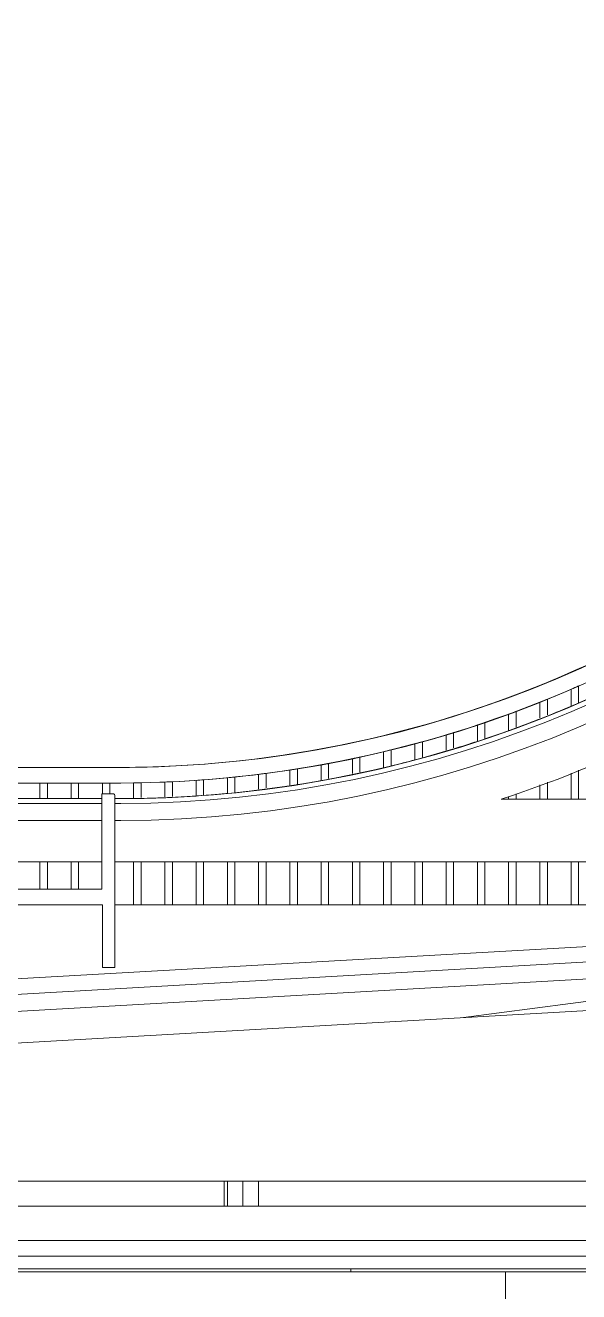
# Model space of a CAD drawing. Header units: millimetres. Extents: x -187664 to 435448, y -313239 to 299894.
# Drawn here: x 77936 to 78822, y -222377 to -220350 of the extents above; entities that cross this region are included whole.
import ezdxf

# ---------------------------------------------------------------- set-up
doc = ezdxf.new("R2010")
doc.units = ezdxf.units.MM
for name, color, linetype, lineweight in [('A-GLAZ-CURT', 7, 'Continuous', 9), ('A-GLAZ-CURT-HDLN', 7, 'Continuous', 9), ('E-LITE-EQPM', 7, 'Continuous', 35)]:
    doc.layers.add(name, color=color, linetype=linetype, lineweight=lineweight)

# ---------------------------------------------------------------- blocks, each defined once
blk = doc.blocks.new('L1-2 RECESSED FLUORESCENT - L1-2  RECESSED FLUORESCENT-12382980-2150-01 ENTRANCE 1 ELEVATION 4')
at = {"layer": 'E-LITE-EQPM', "color": 7, "lineweight": 20}
for p, q in [((10514, 105655), (10514, 105575)), ((10514, 105575), (10514, 105655)), ((11771, 105655), (10514, 105655)), ((10514, 105655), (11771, 105655)), ((11771, 105655), (11771, 105575)), ((11771, 105575), (11771, 105655))]:
    blk.add_line(p, q, dxfattribs=at)
blk = doc.blocks.new('PPL-C-AECM-1-PP19-EE-M3-0001_rvt-3-2150-01 ENTRANCE 1 ELEVATION 4')
at = {"layer": 'E-LITE-EQPM', "color": 7, "lineweight": 20}
blk.add_blockref('L1-2 RECESSED FLUORESCENT - L1-2  RECESSED FLUORESCENT-12382980-2150-01 ENTRANCE 1 ELEVATION 4', (0, 0), dxfattribs=at)
blk.add_blockref('L1-2 RECESSED FLUORESCENT - L1-2  RECESSED FLUORESCENT-12382980-2150-01 ENTRANCE 1 ELEVATION 4', (0, 0), dxfattribs=at)
blk.add_blockref('L1-2 RECESSED FLUORESCENT - L1-2  RECESSED FLUORESCENT-12382980-2150-01 ENTRANCE 1 ELEVATION 4', (0, 0), dxfattribs=at)
blk.add_blockref('L1-2 RECESSED FLUORESCENT - L1-2  RECESSED FLUORESCENT-12382980-2150-01 ENTRANCE 1 ELEVATION 4', (0, 0), dxfattribs=at)
blk.add_blockref('L1-2 RECESSED FLUORESCENT - L1-2  RECESSED FLUORESCENT-12382980-2150-01 ENTRANCE 1 ELEVATION 4', (0, 0), dxfattribs=at)
blk.add_blockref('L1-2 RECESSED FLUORESCENT - L1-2  RECESSED FLUORESCENT-12382980-2150-01 ENTRANCE 1 ELEVATION 4', (0, 0), dxfattribs=at)
blk.add_blockref('L1-2 RECESSED FLUORESCENT - L1-2  RECESSED FLUORESCENT-12382980-2150-01 ENTRANCE 1 ELEVATION 4', (0, 0), dxfattribs=at)
blk.add_blockref('L1-2 RECESSED FLUORESCENT - L1-2  RECESSED FLUORESCENT-12382980-2150-01 ENTRANCE 1 ELEVATION 4', (0, 0), dxfattribs=at)
blk.add_blockref('L1-2 RECESSED FLUORESCENT - L1-2  RECESSED FLUORESCENT-12382980-2150-01 ENTRANCE 1 ELEVATION 4', (0, 0), dxfattribs=at)
blk.add_blockref('L1-2 RECESSED FLUORESCENT - L1-2  RECESSED FLUORESCENT-12382980-2150-01 ENTRANCE 1 ELEVATION 4', (0, 0), dxfattribs=at)
blk.add_blockref('L1-2 RECESSED FLUORESCENT - L1-2  RECESSED FLUORESCENT-12382980-2150-01 ENTRANCE 1 ELEVATION 4', (0, 0), dxfattribs=at)
blk = doc.blocks.new('PPL-C-AECM-1-PP19-EE-M3-0001_rvt-4-2150-01 ENTRANCE 1 ELEVATION 4')
at = {"layer": 'E-LITE-EQPM', "color": 7, "lineweight": 20}
blk.add_blockref('L1-2 RECESSED FLUORESCENT - L1-2  RECESSED FLUORESCENT-12382980-2150-01 ENTRANCE 1 ELEVATION 4', (0, 0), dxfattribs=at)
blk.add_blockref('L1-2 RECESSED FLUORESCENT - L1-2  RECESSED FLUORESCENT-12382980-2150-01 ENTRANCE 1 ELEVATION 4', (0, 0), dxfattribs=at)
blk.add_blockref('L1-2 RECESSED FLUORESCENT - L1-2  RECESSED FLUORESCENT-12382980-2150-01 ENTRANCE 1 ELEVATION 4', (0, 0), dxfattribs=at)
blk.add_blockref('L1-2 RECESSED FLUORESCENT - L1-2  RECESSED FLUORESCENT-12382980-2150-01 ENTRANCE 1 ELEVATION 4', (0, 0), dxfattribs=at)
blk.add_blockref('L1-2 RECESSED FLUORESCENT - L1-2  RECESSED FLUORESCENT-12382980-2150-01 ENTRANCE 1 ELEVATION 4', (0, 0), dxfattribs=at)
blk.add_blockref('L1-2 RECESSED FLUORESCENT - L1-2  RECESSED FLUORESCENT-12382980-2150-01 ENTRANCE 1 ELEVATION 4', (0, 0), dxfattribs=at)
blk.add_blockref('L1-2 RECESSED FLUORESCENT - L1-2  RECESSED FLUORESCENT-12382980-2150-01 ENTRANCE 1 ELEVATION 4', (0, 0), dxfattribs=at)
blk.add_blockref('L1-2 RECESSED FLUORESCENT - L1-2  RECESSED FLUORESCENT-12382980-2150-01 ENTRANCE 1 ELEVATION 4', (0, 0), dxfattribs=at)
blk.add_blockref('L1-2 RECESSED FLUORESCENT - L1-2  RECESSED FLUORESCENT-12382980-2150-01 ENTRANCE 1 ELEVATION 4', (0, 0), dxfattribs=at)
blk.add_blockref('L1-2 RECESSED FLUORESCENT - L1-2  RECESSED FLUORESCENT-12382980-2150-01 ENTRANCE 1 ELEVATION 4', (0, 0), dxfattribs=at)
blk.add_blockref('L1-2 RECESSED FLUORESCENT - L1-2  RECESSED FLUORESCENT-12382980-2150-01 ENTRANCE 1 ELEVATION 4', (0, 0), dxfattribs=at)
blk = doc.blocks.new('DPA_CP_Entrance Canopy Lower - Depth 4200-12316196-2150-01 ENTRANCE 1 ELEVATION 4')
at = {"layer": 'A-GLAZ-CURT', "color": 7}
for p, q in [((12652, 106137.3), (10438.6, 106011.5)), ((10438.6, 106011.5), (12652, 106137.3)), ((10438.6, 105986.5), (12652, 106112.3)), ((12652, 106112.3), (10438.6, 105986.5)), ((10438.6, 105959.4), (12652, 106085.7)), ((10438.6, 105908.8), (12652, 106034.8)), ((10438.6, 105908.8), (12652, 106034.8)), ((12652, 106034.8), (10438.6, 105908.8)), ((10438.6, 105695), (12652, 105695)), ((12652, 105695), (10438.6, 105695)), ((10438.6, 105695), (12652, 105695)), ((12652, 105695), (10438.6, 105695)), ((10438.6, 105695), (12652, 105695))]:
    blk.add_line(p, q, dxfattribs=at)
blk = doc.blocks.new('DPA_CP_Entrance Canopy Lower - Depth 4200-V140-2150-01 ENTRANCE 1 ELEVATION 4')
at = {"layer": 'A-GLAZ-CURT', "color": 7}
for p, q in [((12652, 106137.3), (10438.6, 106011.5)), ((10438.6, 106011.5), (12652, 106137.3)), ((10438.6, 105986.5), (12652, 106112.3)), ((12652, 106112.3), (10438.6, 105986.5)), ((10438.6, 105959.4), (12653.1, 106085.7)), ((10438.6, 105908.8), (12652, 106034.8)), ((10438.6, 105908.8), (12652, 106034.8)), ((12652, 106034.8), (10438.6, 105908.8)), ((10438.6, 105695), (12652, 105695)), ((12652, 105695), (10438.6, 105695)), ((10438.6, 105695), (12652, 105695)), ((12652, 105695), (10438.6, 105695)), ((10438.6, 105695), (12652, 105695))]:
    blk.add_line(p, q, dxfattribs=at)
blk = doc.blocks.new('DPA_CP_Entrance Canopy Lower - Depth 4200-V141-2150-01 ENTRANCE 1 ELEVATION 4')
at = {"layer": 'A-GLAZ-CURT', "color": 7}
for p, q in [((12652, 106137.3), (10438.6, 106011.5)), ((10438.6, 106011.5), (12652, 106137.3)), ((10438.6, 105986.5), (12652, 106112.3)), ((12652, 106112.3), (10438.6, 105986.5)), ((10438.6, 105959.4), (12653.1, 106085.7)), ((10438.6, 105908.8), (12652, 106034.8)), ((10438.6, 105908.8), (12652, 106034.8)), ((12652, 106034.8), (10438.6, 105908.8)), ((10438.6, 105695), (12652, 105695)), ((12652, 105695), (10438.6, 105695)), ((10438.6, 105695), (12652, 105695)), ((12652, 105695), (10438.6, 105695)), ((10438.6, 105695), (12652, 105695)), ((12516, 105600), (10438.6, 105600)), ((12652, 105575), (10438.6, 105575)), ((10438.6, 105550), (12652, 105550))]:
    blk.add_line(p, q, dxfattribs=at)
blk = doc.blocks.new('System Panel - Entrance Glazed 12mm-14851400-2150-01 ENTRANCE 1 ELEVATION 4')
at = {"layer": 'A-GLAZ-CURT', "color": 7}
for p, q in [((11352, 103037.4), (11352, 105550)), ((11352, 105550), (12652, 105550)), ((12652, 105550), (11352, 105550)), ((11352, 105550), (11352, 103037.4))]:
    blk.add_line(p, q, dxfattribs=at)
blk = doc.blocks.new('System Panel - Entrance Glazed 12mm-14851401-2150-01 ENTRANCE 1 ELEVATION 4')
at = {"layer": 'A-GLAZ-CURT', "color": 7}
for p, q in [((10438.6, 105550), (11352, 105550)), ((11352, 105550), (10438.6, 105550)), ((11352, 105550), (11352, 103037.4)), ((11352, 103037.4), (11352, 105550))]:
    blk.add_line(p, q, dxfattribs=at)
blk = doc.blocks.new('DPA_CP_Entrance Canopy Curve_Ent 2_Edge Rev B-1 - Entrance Canopy Curve_Left-15513308-2150-01 ENTRANCE 1 ELEVATION 4')
at = {"layer": 'A-GLAZ-CURT', "color": 7}
for p, q in [((11457, 106482.5), (11457, 106456.1)), ((11457, 106456.1), (11457, 106482.5)), ((11469, 106460.7), (11469, 106487.8)), ((11469, 106487.8), (11469, 106460.7)), ((11407, 106461.7), (11407, 106436.6)), ((11407, 106436.6), (11407, 106461.7)), ((11419, 106441.7), (11419, 106466.6)), ((11419, 106466.6), (11419, 106441.7)), ((11357, 106441.7), (11357, 106417)), ((11357, 106417), (11357, 106441.7)), ((11369, 106421.7), (11369, 106447.1)), ((11369, 106447.1), (11369, 106421.7)), ((11307, 106425.3), (11307, 106399.9)), ((11307, 106399.9), (11307, 106425.3)), ((11319, 106403.5), (11319, 106429.3)), ((11319, 106429.3), (11319, 106403.5)), ((11257, 106409.5), (11257, 106385)), ((11257, 106385), (11257, 106409.5)), ((11269, 106388.6), (11269, 106413.1)), ((11269, 106413.1), (11269, 106388.6)), ((11157, 106382.5), (11157, 106357.8)), ((11157, 106357.8), (11157, 106382.5)), ((11169, 106360.3), (11169, 106385.4)), ((11169, 106385.4), (11169, 106360.3)), ((11207, 106395.2), (11207, 106370.1)), ((11207, 106370.1), (11207, 106395.2)), ((11219, 106373.7), (11219, 106398.5)), ((11219, 106398.5), (11219, 106373.7)), ((11057, 106361.5), (11057, 106336.9)), ((11057, 106336.9), (11057, 106361.5)), ((11069, 106339.4), (11069, 106363.5)), ((11069, 106363.5), (11069, 106339.4)), ((11107, 106371.3), (11107, 106347.3)), ((11107, 106347.3), (11107, 106371.3)), ((11119, 106349.9), (11119, 106373.8)), ((11119, 106373.8), (11119, 106349.9)), ((10438.6, 106357.3), (10732, 106357.3)), ((10438.6, 106357.3), (10732, 106357.3)), ((10907, 106340.7), (10907, 106316.4)), ((10907, 106316.4), (10907, 106340.7)), ((10919, 106317.9), (10919, 106341.9)), ((10919, 106341.9), (10919, 106317.9)), ((10957, 106346.2), (10957, 106322.6)), ((10957, 106322.6), (10957, 106346.2)), ((10969, 106324.4), (10969, 106347.8)), ((10969, 106347.8), (10969, 106324.4)), ((11007, 106353.2), (11007, 106328.9)), ((11007, 106328.9), (11007, 106353.2)), ((11019, 106330.4), (11019, 106355)), ((11019, 106355), (11019, 106330.4)), ((10736.6, 106332.3), (10482, 106332.3)), ((10736.6, 106332.3), (10507, 106332.3)), ((10619, 106332.3), (10607, 106332.3)), ((10607, 106332.3), (10607, 106307.3)), ((10607, 106307.3), (10607, 106332.3)), ((10607, 106332.3), (10619, 106332.3)), ((10619, 106307.3), (10619, 106332.3)), ((10619, 106332.3), (10619, 106307.3)), ((10669, 106332.3), (10657, 106332.3)), ((10657, 106332.3), (10657, 106307.3)), ((10657, 106307.3), (10657, 106332.3)), ((10657, 106332.3), (10669, 106332.3)), ((10669, 106307.3), (10669, 106332.3)), ((10669, 106332.3), (10669, 106307.3)), ((10719, 106332.3), (10707, 106332.3)), ((10707, 106332.3), (10707, 106314.7)), ((10707, 106314.7), (10707, 106332.3)), ((10707, 106332.3), (10719, 106332.3)), ((10719, 106314.8), (10719, 106332.3)), ((10719, 106332.3), (10719, 106314.8)), ((10757, 106332.5), (10757, 106308.4)), ((10757, 106308.4), (10757, 106332.5)), ((10769, 106308.9), (10769, 106332.7)), ((10769, 106332.7), (10769, 106308.9)), ((10807, 106333.9), (10807, 106310.4)), ((10807, 106310.4), (10807, 106333.9)), ((10819, 106310.9), (10819, 106334.4)), ((10819, 106334.4), (10819, 106310.9)), ((10857, 106336.6), (10857, 106312.5)), ((10857, 106312.5), (10857, 106336.6)), ((10869, 106313), (10869, 106337.5)), ((10869, 106337.5), (10869, 106313)), ((10607, 106307.3), (10569, 106307.3)), ((10569, 106307.3), (10607, 106307.3)), ((10607, 106307.3), (10569, 106307.3)), ((10569, 106307.3), (10607, 106307.3)), ((10607, 106307.3), (10569, 106307.3)), ((10569, 106307.3), (10607, 106307.3)), ((10657, 106307.3), (10619, 106307.3)), ((10619, 106307.3), (10657, 106307.3)), ((10657, 106307.3), (10619, 106307.3)), ((10619, 106307.3), (10657, 106307.3)), ((10657, 106307.3), (10619, 106307.3)), ((10619, 106307.3), (10657, 106307.3)), ((10706, 106307.3), (10669, 106307.3)), ((10669, 106307.3), (10706, 106307.3)), ((10706, 106307.3), (10669, 106307.3)), ((10669, 106307.3), (10706, 106307.3)), ((10706, 106307.3), (10669, 106307.3)), ((10669, 106307.3), (10706, 106307.3)), ((10706, 106314.8), (10706, 106307.3)), ((10706, 106307.3), (10706, 106314.8)), ((10725, 106314.8), (10719, 106314.8)), ((10719, 106314.8), (10725, 106314.8)), ((10727, 106307.3), (10727, 106312.8)), ((10727, 106312.8), (10727, 106307.3)), ((10732, 106307.3), (10727, 106307.3)), ((10727, 106307.3), (10732, 106307.3)), ((10732, 106307.3), (10727, 106307.3)), ((10727, 106307.3), (10732, 106307.3)), ((10732, 106307.3), (10727, 106307.3)), ((10727, 106307.3), (10732, 106307.3)), ((10707, 106137.3), (10501.5, 106137.3)), ((10507, 106137.3), (10707, 106137.3)), ((10707, 106137.3), (10507, 106137.3)), ((10507, 106137.3), (10707, 106137.3)), ((10607, 106137.3), (10619, 106137.3)), ((10619, 106137.3), (10607, 106137.3)), ((10657, 106137.3), (10669, 106137.3)), ((10669, 106137.3), (10657, 106137.3)), ((10707, 106137.3), (10707, 106037.3)), ((10707, 106037.3), (10707, 106137.3)), ((10727, 106137.3), (12707, 106137.3)), ((12707, 106137.3), (10727, 106137.3)), ((10727, 106037.3), (10727, 106137.3)), ((10727, 106137.3), (10727, 106037.3)), ((10757, 106137.3), (10769, 106137.3)), ((10769, 106137.3), (10757, 106137.3)), ((10807, 106137.3), (10819, 106137.3)), ((10819, 106137.3), (10807, 106137.3)), ((10857, 106137.3), (10869, 106137.3)), ((10869, 106137.3), (10857, 106137.3)), ((10907, 106137.3), (10919, 106137.3)), ((10919, 106137.3), (10907, 106137.3)), ((10957, 106137.3), (10969, 106137.3)), ((10969, 106137.3), (10957, 106137.3)), ((11007, 106137.3), (11019, 106137.3)), ((11019, 106137.3), (11007, 106137.3)), ((11057, 106137.3), (11069, 106137.3)), ((11069, 106137.3), (11057, 106137.3)), ((11107, 106137.3), (11119, 106137.3)), ((11119, 106137.3), (11107, 106137.3)), ((11157, 106137.3), (11169, 106137.3)), ((11169, 106137.3), (11157, 106137.3)), ((11207, 106137.3), (11219, 106137.3)), ((11219, 106137.3), (11207, 106137.3)), ((11257, 106137.3), (11269, 106137.3)), ((11269, 106137.3), (11257, 106137.3)), ((11307, 106137.3), (11319, 106137.3)), ((11319, 106137.3), (11307, 106137.3)), ((11357, 106137.3), (11369, 106137.3)), ((11369, 106137.3), (11357, 106137.3)), ((11407, 106137.3), (11419, 106137.3)), ((11419, 106137.3), (11407, 106137.3)), ((11457, 106137.3), (11469, 106137.3)), ((11469, 106137.3), (11457, 106137.3)), ((10707, 106037.3), (10727, 106037.3)), ((10727, 106037.3), (10707, 106037.3))]:
    blk.add_line(p, q, dxfattribs=at)
for centre, radius, start, end in [((10732, 108157.3), 1800, 274.7471, 298.3804), ((10732, 108157.3), 1800, 274.7471, 298.3804), ((10732, 108157.3), 1825, 270.1424, 293.7891), ((10732, 108157.3), 1825, 270.1424, 293.7891), ((10732, 108157.3), 1825, 293.4068, 293.818), ((10732, 108157.3), 1825, 293.4068, 293.818), ((10732, 108157.3), 1825, 291.707, 292.113), ((10732, 108157.3), 1825, 291.707, 292.113), ((10732, 108157.3), 1825, 290.027, 290.4285), ((10732, 108157.3), 1825, 290.027, 290.4285), ((10732, 108157.3), 1850, 291.8172, 293.0809), ((10732, 108157.3), 1850, 291.8172, 293.0809), ((10732, 108157.3), 1850, 291.8172, 293.0809), ((10732, 108157.3), 1850, 291.8172, 293.0809), ((10732, 108157.3), 1850, 291.8172, 293.0809), ((10732, 108157.3), 1850, 291.8172, 293.0809), ((10732, 108157.3), 1825, 288.3648, 288.7622), ((10732, 108157.3), 1825, 288.3648, 288.7622), ((10732, 108157.3), 1850, 290.1545, 291.4182), ((10732, 108157.3), 1850, 290.1545, 291.4182), ((10732, 108157.3), 1850, 290.1545, 291.4182), ((10732, 108157.3), 1850, 290.1545, 291.4182), ((10732, 108157.3), 1850, 290.1545, 291.4182), ((10732, 108157.3), 1850, 290.1545, 291.4182), ((10732, 108157.3), 1825, 286.7184, 287.1122), ((10732, 108157.3), 1825, 286.7184, 287.1122), ((10732, 108157.3), 1850, 288.5045, 289.7555), ((10732, 108157.3), 1850, 288.5045, 289.7555), ((10732, 108157.3), 1850, 288.5045, 289.7555), ((10732, 108157.3), 1850, 288.5045, 289.7555), ((10732, 108157.3), 1850, 288.5045, 289.7555), ((10732, 108157.3), 1850, 288.5045, 289.7555), ((10732, 108157.3), 1825, 283.4663, 283.854), ((10732, 108157.3), 1825, 283.4663, 283.854), ((10732, 108157.3), 1825, 285.0861, 285.4767), ((10732, 108157.3), 1825, 285.0861, 285.4767), ((10732, 108157.3), 1850, 285.2722, 286.5005), ((10732, 108157.3), 1850, 285.2722, 286.5005), ((10732, 108157.3), 1850, 285.2722, 286.5005), ((10732, 108157.3), 1850, 285.2722, 286.5005), ((10732, 108157.3), 1850, 285.2722, 286.5005), ((10732, 108157.3), 1850, 285.2722, 286.5005), ((10732, 108157.3), 1850, 286.8884, 288.1167), ((10732, 108157.3), 1850, 286.8884, 288.1167), ((10732, 108157.3), 1850, 286.8884, 288.1167), ((10732, 108157.3), 1850, 286.8884, 288.1167), ((10732, 108157.3), 1850, 286.8884, 288.1167), ((10732, 108157.3), 1850, 286.8884, 288.1167), ((10732, 108157.3), 1800, 270, 274.7368), ((10732, 108157.3), 1800, 270, 274.7368), ((10732, 108157.3), 1825, 280.2579, 280.6074), ((10732, 108157.3), 1825, 280.2579, 280.6074), ((10732, 108157.3), 1825, 281.8574, 282.2426), ((10732, 108157.3), 1825, 281.8574, 282.2426), ((10732, 108157.3), 1850, 283.6676, 284.8843), ((10732, 108157.3), 1850, 283.6676, 284.8843), ((10732, 108157.3), 1850, 283.6676, 284.8843), ((10732, 108157.3), 1850, 283.6676, 284.8843), ((10732, 108157.3), 1850, 283.6676, 284.8843), ((10732, 108157.3), 1850, 283.6676, 284.8843), ((10732, 108157.3), 1825, 275.5024, 275.881), ((10732, 108157.3), 1825, 275.5024, 275.881), ((10732, 108157.3), 1825, 277.0817, 277.2697), ((10732, 108157.3), 1825, 277.0817, 277.2697), ((10732, 108157.3), 1825, 277.2716, 277.4615), ((10732, 108157.3), 1825, 277.2716, 277.4615), ((10732, 108157.3), 1825, 278.6664, 279.0477), ((10732, 108157.3), 1825, 278.6664, 279.0477), ((10732, 108157.3), 1850, 280.5022, 281.7051), ((10732, 108157.3), 1850, 280.5022, 281.7051), ((10732, 108157.3), 1850, 280.5022, 281.7051), ((10732, 108157.3), 1850, 280.5022, 281.7051), ((10732, 108157.3), 1850, 280.5022, 281.7051), ((10732, 108157.3), 1850, 280.5022, 281.7051), ((10732, 108157.3), 1850, 282.088, 283.2877), ((10732, 108157.3), 1850, 282.088, 283.2877), ((10732, 108157.3), 1850, 282.088, 283.2877), ((10732, 108157.3), 1850, 282.088, 283.2877), ((10732, 108157.3), 1850, 282.088, 283.2877), ((10732, 108157.3), 1850, 282.088, 283.2877), ((10732, 108157.3), 1825, 270.7847, 271.1615), ((10732, 108157.3), 1825, 270.7847, 271.1615), ((10732, 108157.3), 1825, 272.3551, 272.7322), ((10732, 108157.3), 1825, 272.3551, 272.7322), ((10732, 108157.3), 1825, 273.9273, 274.305), ((10732, 108157.3), 1825, 273.9273, 274.305), ((10732, 108157.3), 1850, 275.8052, 276.9916), ((10732, 108157.3), 1850, 275.8052, 276.9916), ((10732, 108157.3), 1850, 275.8052, 276.9916), ((10732, 108157.3), 1850, 275.8052, 276.9916), ((10732, 108157.3), 1850, 275.8052, 276.9916), ((10732, 108157.3), 1850, 275.8052, 276.9916), ((10732, 108157.3), 1850, 277.3662, 278.5525), ((10732, 108157.3), 1850, 277.3662, 278.5525), ((10732, 108157.3), 1850, 277.3662, 278.5525), ((10732, 108157.3), 1850, 277.3662, 278.5525), ((10732, 108157.3), 1850, 277.3662, 278.5525), ((10732, 108157.3), 1850, 277.3662, 278.5525), ((10732, 108157.3), 1850, 278.9272, 280.1224), ((10732, 108157.3), 1850, 278.9272, 280.1224), ((10732, 108157.3), 1850, 278.9272, 280.1224), ((10732, 108157.3), 1850, 278.9272, 280.1224), ((10732, 108157.3), 1850, 278.9272, 280.1224), ((10732, 108157.3), 1850, 278.9272, 280.1224), ((10725, 106312.8), 2, 30, 60), ((10725, 106312.8), 2, 30, 60), ((10732, 108157.3), 1850, 270, 270.775), ((10732, 108157.3), 1850, 270, 270.775), ((10732, 108157.3), 1850, 270, 270.775), ((10732, 108157.3), 1850, 270, 270.775), ((10732, 108157.3), 1850, 270, 270.775), ((10732, 108157.3), 1850, 270, 270.775), ((10732, 108157.3), 1850, 271.147, 272.3186), ((10732, 108157.3), 1850, 271.147, 272.3186), ((10732, 108157.3), 1850, 271.147, 272.3186), ((10732, 108157.3), 1850, 271.147, 272.3186), ((10732, 108157.3), 1850, 271.147, 272.3186), ((10732, 108157.3), 1850, 271.147, 272.3186), ((10732, 108157.3), 1850, 272.6973, 273.8756), ((10732, 108157.3), 1850, 272.6973, 273.8756), ((10732, 108157.3), 1850, 272.6973, 273.8756), ((10732, 108157.3), 1850, 272.6973, 273.8756), ((10732, 108157.3), 1850, 272.6973, 273.8756), ((10732, 108157.3), 1850, 272.6973, 273.8756), ((10732, 108157.3), 1850, 274.2476, 274.7368), ((10732, 108157.3), 1850, 274.2476, 274.7368), ((10732, 108157.3), 1850, 274.2476, 274.7368), ((10732, 108157.3), 1850, 274.2476, 274.7368), ((10732, 108157.3), 1850, 274.2476, 274.7368), ((10732, 108157.3), 1850, 274.2476, 274.7368), ((10732, 108157.3), 1850, 274.7395, 275.4306), ((10732, 108157.3), 1850, 274.7395, 275.4306), ((10732, 108157.3), 1850, 274.7395, 275.4306), ((10732, 108157.3), 1850, 274.7395, 275.4306), ((10732, 108157.3), 1850, 274.7395, 275.4306), ((10732, 108157.3), 1850, 274.7395, 275.4306)]:
    blk.add_arc(centre, radius, start, end, dxfattribs=at)
blk = doc.blocks.new('DPA_CP_Entrance Canopy Curve_Ent 2_Edge Rev B-1 - Entrance Canopy Curve_Left-V234-2150-01 ENTRANCE 1 ELEVATION 4')
at = {"layer": 'A-GLAZ-CURT', "color": 7}
for p, q in [((11457, 106482.5), (11457, 106456.1)), ((11457, 106456.1), (11457, 106482.5)), ((11469, 106460.7), (11469, 106487.8)), ((11469, 106487.8), (11469, 106460.7)), ((11407, 106461.7), (11407, 106436.6)), ((11407, 106436.6), (11407, 106461.7)), ((11419, 106441.7), (11419, 106466.6)), ((11419, 106466.6), (11419, 106441.7)), ((11357, 106442.7), (11357, 106417)), ((11357, 106417), (11357, 106441.7)), ((11369, 106421.7), (11369, 106447.1)), ((11369, 106447.1), (11369, 106421.7)), ((11307, 106425.3), (11307, 106399.9)), ((11307, 106399.9), (11307, 106425.3)), ((11319, 106403.5), (11319, 106429.3)), ((11319, 106429.3), (11319, 106403.5)), ((11257, 106409.5), (11257, 106385)), ((11257, 106385), (11257, 106409.5)), ((11269, 106388.6), (11269, 106413.1)), ((11269, 106413.1), (11269, 106388.6)), ((11157, 106382.5), (11157, 106357.8)), ((11157, 106357.8), (11157, 106382.5)), ((11169, 106360.3), (11169, 106385.4)), ((11169, 106385.4), (11169, 106360.3)), ((11207, 106395.2), (11207, 106370.1)), ((11207, 106370.1), (11207, 106395.2)), ((11219, 106373.7), (11219, 106398.5)), ((11219, 106398.5), (11219, 106373.7)), ((11057, 106361.5), (11057, 106336.9)), ((11057, 106336.9), (11057, 106361.5)), ((11069, 106339.4), (11069, 106363.7)), ((11069, 106363.5), (11069, 106339.4)), ((11107, 106371.3), (11107, 106347.3)), ((11107, 106347.3), (11107, 106371.3)), ((11119, 106349.9), (11119, 106373.8)), ((11119, 106373.8), (11119, 106349.9)), ((10438.6, 106357.3), (10732, 106357.3)), ((10438.6, 106357.3), (10732, 106357.3)), ((10907, 106340.7), (10907, 106316.4)), ((10907, 106316.4), (10907, 106340.7)), ((10919, 106317.9), (10919, 106341.9)), ((10919, 106341.9), (10919, 106317.9)), ((10957, 106346.2), (10957, 106322.6)), ((10957, 106322.6), (10957, 106346.2)), ((10969, 106324.4), (10969, 106347.8)), ((10969, 106347.8), (10969, 106324.4)), ((11007, 106353.2), (11007, 106328.9)), ((11007, 106328.9), (11007, 106353.2)), ((11019, 106330.4), (11019, 106355)), ((11019, 106355), (11019, 106330.4)), ((11457, 106348.2), (11457, 106306.3)), ((11469, 106306.3), (11469, 106352.7)), ((10736.6, 106332.3), (10482, 106332.3)), ((10736.6, 106332.3), (10507, 106332.3)), ((10619, 106332.3), (10607, 106332.3)), ((10607, 106332.3), (10607, 106307.3)), ((10607, 106307.3), (10607, 106332.3)), ((10607, 106332.3), (10619, 106332.3)), ((10619, 106307.3), (10619, 106332.3)), ((10619, 106332.3), (10619, 106307.3)), ((10669, 106332.3), (10657, 106332.3)), ((10657, 106332.3), (10657, 106307.3)), ((10657, 106307.3), (10657, 106332.3)), ((10657, 106332.3), (10669, 106332.3)), ((10669, 106307.3), (10669, 106332.3)), ((10669, 106332.3), (10669, 106307.3)), ((10719, 106332.3), (10707, 106332.3)), ((10707, 106332.3), (10707, 106314.7)), ((10707, 106314.7), (10707, 106332.3)), ((10707, 106332.3), (10719, 106332.3)), ((10719, 106314.8), (10719, 106332.3)), ((10719, 106332.3), (10719, 106314.8)), ((10757, 106332.5), (10757, 106308.4)), ((10757, 106308.4), (10757, 106332.5)), ((10769, 106308.9), (10769, 106332.7)), ((10769, 106332.7), (10769, 106308.9)), ((10807, 106333.9), (10807, 106310.4)), ((10807, 106310.4), (10807, 106333.9)), ((10819, 106310.9), (10819, 106334.4)), ((10819, 106334.4), (10819, 106310.9)), ((10857, 106336.6), (10857, 106312.5)), ((10857, 106312.5), (10857, 106336.6)), ((10869, 106313), (10869, 106337.5)), ((10869, 106337.5), (10869, 106313)), ((11407, 106329.4), (11407, 106306.3)), ((11419, 106306.3), (11419, 106333.9)), ((10706, 106299.6), (10482, 106299.6)), ((10706, 106307.3), (10507, 106307.3)), ((10706, 106307.3), (10507, 106307.3)), ((10507, 106307.3), (10706, 106307.3)), ((10706, 106307.3), (10507, 106307.3)), ((10507, 106307.3), (10706, 106307.3)), ((10569, 106307.3), (10607, 106307.3)), ((10619, 106307.3), (10657, 106307.3)), ((10669, 106307.3), (10706, 106307.3)), ((10725, 106314.8), (10706, 106314.8)), ((10706, 106314.8), (10706, 106162.3)), ((10706, 106307.3), (10706, 106314.8)), ((10719, 106314.8), (10725, 106314.8)), ((10727, 106037.3), (10727, 106312.8)), ((10727, 106312.8), (10727, 106307.3)), ((10732, 106307.3), (10727, 106307.3)), ((10727, 106307.3), (10732, 106307.3)), ((10732, 106307.3), (10727, 106307.3)), ((10727, 106307.3), (10732, 106307.3)), ((10732, 106307.3), (10727, 106307.3)), ((10727, 106307.3), (10732, 106307.3)), ((10736.6, 106299.6), (10727, 106299.6)), ((11882, 106306.3), (11345.2, 106306.3)), ((11345.2, 106306.3), (11882, 106306.3)), ((11882, 106306.3), (11345.2, 106306.3)), ((11345.2, 106306.3), (11882, 106306.3)), ((11357, 106310.7), (11357, 106306.3)), ((11369, 106306.3), (11369, 106315.2)), ((10482, 106272.3), (10706, 106272.3)), ((10727, 106272.3), (10736.6, 106272.3)), ((10507, 106206.3), (10706, 106206.3)), ((10706, 106206.3), (10507, 106206.3)), ((10507, 106206.3), (10706, 106206.3)), ((10706, 106206.3), (10507, 106206.3)), ((10607, 106206.3), (10607, 106162.3)), ((10619, 106162.3), (10619, 106206.3)), ((10657, 106206.3), (10657, 106162.3)), ((10669, 106162.3), (10669, 106206.3)), ((10727, 106206.3), (12682, 106206.3)), ((12682, 106206.3), (10727, 106206.3)), ((10727, 106206.3), (12682, 106206.3)), ((12682, 106206.3), (10727, 106206.3)), ((10757, 106206.3), (10757, 106137.3)), ((10769, 106137.3), (10769, 106206.3)), ((10807, 106206.3), (10807, 106137.3)), ((10819, 106137.3), (10819, 106206.3)), ((10857, 106206.3), (10857, 106137.3)), ((10869, 106137.3), (10869, 106206.3)), ((10907, 106206.3), (10907, 106137.3)), ((10919, 106137.3), (10919, 106206.3)), ((10957, 106206.3), (10957, 106137.3)), ((10969, 106137.3), (10969, 106206.3)), ((11007, 106206.3), (11007, 106137.3)), ((11019, 106137.3), (11019, 106206.3)), ((11057, 106206.3), (11057, 106137.3)), ((11069, 106137.3), (11069, 106206.3)), ((11107, 106206.3), (11107, 106137.3)), ((11119, 106137.3), (11119, 106206.3)), ((11157, 106206.3), (11157, 106137.3)), ((11169, 106137.3), (11169, 106206.3)), ((11207, 106206.3), (11207, 106137.3)), ((11219, 106137.3), (11219, 106206.3)), ((11257, 106206.3), (11257, 106137.3)), ((11269, 106137.3), (11269, 106206.3)), ((11307, 106206.3), (11307, 106137.3)), ((11319, 106137.3), (11319, 106206.3)), ((11357, 106206.3), (11357, 106137.3)), ((11369, 106137.3), (11369, 106206.3)), ((11407, 106206.3), (11407, 106137.3)), ((11419, 106137.3), (11419, 106206.3)), ((11457, 106206.3), (11457, 106137.3)), ((11469, 106137.3), (11469, 106206.3)), ((10706, 106162.3), (10482, 106162.3)), ((10707, 106137.3), (10501.5, 106137.3)), ((10507, 106137.3), (10707, 106137.3)), ((10707, 106137.3), (10507, 106137.3)), ((10507, 106137.3), (10707, 106137.3)), ((10607, 106137.3), (10619, 106137.3)), ((10619, 106137.3), (10607, 106137.3)), ((10657, 106137.3), (10669, 106137.3)), ((10669, 106137.3), (10657, 106137.3)), ((10707, 106137.3), (10707, 106037.3)), ((10707, 106037.3), (10707, 106137.3)), ((10727, 106137.3), (12707, 106137.3)), ((12707, 106137.3), (10727, 106137.3)), ((10727, 106137.3), (10727, 106037.3)), ((10757, 106137.3), (10769, 106137.3)), ((10769, 106137.3), (10757, 106137.3)), ((10807, 106137.3), (10819, 106137.3)), ((10819, 106137.3), (10807, 106137.3)), ((10857, 106137.3), (10869, 106137.3)), ((10869, 106137.3), (10857, 106137.3)), ((10907, 106137.3), (10919, 106137.3)), ((10919, 106137.3), (10907, 106137.3)), ((10957, 106137.3), (10969, 106137.3)), ((10969, 106137.3), (10957, 106137.3)), ((11007, 106137.3), (11019, 106137.3)), ((11019, 106137.3), (11007, 106137.3)), ((11057, 106137.3), (11069, 106137.3)), ((11069, 106137.3), (11057, 106137.3)), ((11107, 106137.3), (11119, 106137.3)), ((11119, 106137.3), (11107, 106137.3)), ((11157, 106137.3), (11169, 106137.3)), ((11169, 106137.3), (11157, 106137.3)), ((11207, 106137.3), (11219, 106137.3)), ((11219, 106137.3), (11207, 106137.3)), ((11257, 106137.3), (11269, 106137.3)), ((11269, 106137.3), (11257, 106137.3)), ((11307, 106137.3), (11319, 106137.3)), ((11319, 106137.3), (11307, 106137.3)), ((11357, 106137.3), (11369, 106137.3)), ((11369, 106137.3), (11357, 106137.3)), ((11407, 106137.3), (11419, 106137.3)), ((11419, 106137.3), (11407, 106137.3)), ((11457, 106137.3), (11469, 106137.3)), ((11469, 106137.3), (11457, 106137.3)), ((10707, 106037.3), (10727, 106037.3)), ((10727, 106037.3), (10707, 106037.3))]:
    blk.add_line(p, q, dxfattribs=at)
for centre, radius, start, end in [((10732, 108157.3), 1800, 270, 0), ((10732, 108157.3), 1850, 270, 0), ((10732, 108157.3), 1825, 270.1424, 360), ((10732, 108157.3), 1885, 270.1401, 0), ((10732, 108157.3), 1857.7, 270.1411, 0), ((10732, 108157.3), 1850, 274.7395, 303.1528), ((10732, 108157.3), 1850, 274.7395, 303.1528), ((10732, 108157.3), 1850, 274.7395, 303.1528), ((10732, 108157.3), 1850, 274.7395, 303.1528), ((10732, 108157.3), 1800, 274.7471, 298.3804), ((10732, 108157.3), 1950, 288.3291, 306.1388), ((10732, 108157.3), 1950, 288.3291, 306.1388), ((10732, 108157.3), 1950, 288.3291, 306.1388), ((10732, 108157.3), 1950, 288.3291, 306.1388), ((10732, 108157.3), 1825, 270.1424, 293.7891), ((10732, 108157.3), 1825, 293.4068, 293.818), ((10732, 108157.3), 1825, 293.4068, 293.818), ((10732, 108157.3), 1825, 291.707, 292.113), ((10732, 108157.3), 1825, 291.707, 292.113), ((10732, 108157.3), 1825, 290.027, 290.4285), ((10732, 108157.3), 1825, 290.027, 290.4285), ((10732, 108157.3), 1850, 291.8172, 293.0809), ((10732, 108157.3), 1825, 288.3648, 288.7622), ((10732, 108157.3), 1825, 288.3648, 288.7622), ((10732, 108157.3), 1850, 290.1545, 291.4182), ((10732, 108157.3), 1825, 286.7184, 287.1122), ((10732, 108157.3), 1825, 286.7184, 287.1122), ((10732, 108157.3), 1850, 288.5045, 289.7555), ((10732, 108157.3), 1825, 283.4663, 283.854), ((10732, 108157.3), 1825, 283.4663, 283.854), ((10732, 108157.3), 1825, 285.0861, 285.4767), ((10732, 108157.3), 1825, 285.0861, 285.4767), ((10732, 108157.3), 1850, 285.2722, 286.5005), ((10732, 108157.3), 1850, 286.8884, 288.1167), ((10732, 108157.3), 1800, 270, 274.7368), ((10732, 108157.3), 1825, 280.2579, 280.641), ((10732, 108157.3), 1825, 280.2579, 280.6074), ((10732, 108157.3), 1825, 281.8574, 282.2426), ((10732, 108157.3), 1825, 281.8574, 282.2426), ((10732, 108157.3), 1850, 283.6676, 284.8843), ((10732, 108157.3), 1825, 275.5024, 275.881), ((10732, 108157.3), 1825, 275.5024, 275.881), ((10732, 108157.3), 1825, 277.0817, 277.4615), ((10732, 108157.3), 1825, 277.0817, 277.2697), ((10732, 108157.3), 1825, 277.2716, 277.4615), ((10732, 108157.3), 1825, 278.6664, 279.0477), ((10732, 108157.3), 1825, 278.6664, 279.0477), ((10732, 108157.3), 1850, 280.5022, 281.7051), ((10732, 108157.3), 1850, 282.088, 283.2877), ((10732, 108157.3), 1825, 270.7847, 271.1615), ((10732, 108157.3), 1825, 270.7847, 271.1615), ((10732, 108157.3), 1825, 272.3551, 272.7322), ((10732, 108157.3), 1825, 272.3551, 272.7322), ((10732, 108157.3), 1825, 273.9273, 274.305), ((10732, 108157.3), 1825, 273.9273, 274.305), ((10732, 108157.3), 1850, 275.8052, 276.9916), ((10732, 108157.3), 1850, 277.3662, 278.5525), ((10732, 108157.3), 1850, 278.9272, 280.1224), ((10725, 106312.8), 2, 0, 90), ((10725, 106312.8), 2, 30, 60), ((10732, 108157.3), 1850, 270, 274.7368), ((10732, 108157.3), 1850, 270, 274.7368), ((10732, 108157.3), 1850, 270, 274.7368), ((10732, 108157.3), 1850, 270, 274.7368), ((10732, 108157.3), 1850, 270, 270.775), ((10732, 108157.3), 1850, 271.147, 272.3186), ((10732, 108157.3), 1850, 272.6973, 273.8756), ((10732, 108157.3), 1850, 274.2476, 274.7368), ((10732, 108157.3), 1850, 274.7395, 275.4306)]:
    blk.add_arc(centre, radius, start, end, dxfattribs=at)
blk = doc.blocks.new('System Panel - DPA-AR_Metal Ceiling Rectangular Panel-16094432-2150-01 ENTRANCE 1 ELEVATION 4')
at = {"layer": 'A-GLAZ-CURT', "color": 7}
for p, q in [((9482.5, 105550), (10116.3, 105550)), ((10337, 105550), (9482.5, 105550)), ((10167.7, 105550), (10337, 105550)), ((10438.6, 105550), (11104.8, 105550)), ((11104.8, 105550), (10438.6, 105550))]:
    blk.add_line(p, q, dxfattribs=at)
blk = doc.blocks.new('System Panel - DPA-AR_Metal Ceiling Rectangular Panel-V236-2150-01 ENTRANCE 1 ELEVATION 4')
at = {"layer": 'A-GLAZ-CURT', "color": 7}
for p, q in [((11104.8, 105550), (12117, 105550)), ((12707, 105550), (11104.8, 105550)), ((12168.3, 105550), (12707, 105550)), ((12652, 105555), (12707, 105555)), ((12707, 105555), (12652, 105555))]:
    blk.add_line(p, q, dxfattribs=at)
blk = doc.blocks.new('DPA_CP_Metal Ceiling Luminaire - Linear Luminaire Entrance-V237-2150-01 ENTRANCE 1 ELEVATION 4')
at = {"layer": 'A-GLAZ-CURT', "color": 7}
blk.add_line((11742.5, 105550), (10542.5, 105550), dxfattribs=at)
blk = doc.blocks.new('System Panel - DPA-AR_Metal Ceiling Rectangular Panel-16094402-2150-01 ENTRANCE 1 ELEVATION 4')
at = {"layer": 'A-GLAZ-CURT', "color": 7}
for p, q in [((11104.8, 105555), (12707, 105555)), ((11104.8, 105555), (11104.8, 105550)), ((11104.8, 105550), (12707, 105550)), ((12707, 105550), (11104.8, 105550)), ((12707, 105555), (12652, 105555))]:
    blk.add_line(p, q, dxfattribs=at)
blk = doc.blocks.new('System Panel - DPA-AR_Metal Ceiling Rectangular Panel-V317-2150-01 ENTRANCE 1 ELEVATION 4')
at = {"layer": 'A-GLAZ-CURT', "color": 7}
for p, q in [((9482.5, 105555), (10337, 105555)), ((9482.5, 105555), (9482.5, 105550)), ((9482.5, 105550), (10337, 105550)), ((10337, 105550), (9482.5, 105550)), ((10438.6, 105555), (11104.8, 105555)), ((10438.6, 105550), (11104.8, 105550)), ((11104.8, 105550), (10438.6, 105550)), ((11104.8, 105550), (11104.8, 105555))]:
    blk.add_line(p, q, dxfattribs=at)
blk = doc.blocks.new('DPA_CP_Entrance Canopy Lower - Depth 4200-17954607-2150-01 ENTRANCE 1 ELEVATION 4')
at = {"layer": 'A-GLAZ-CURT', "color": 7}
for p, q in [((12652, 106112.3), (12652, 106137.3)), ((12652, 106137.3), (12652, 106112.3)), ((11619.7, 105976), (12652, 106112.3)), ((12652, 106112.3), (11619.7, 105976)), ((12318.5, 106093.3), (11284.8, 105957)), ((11284.8, 105957), (12318.5, 106093.3)), ((12016.7, 105998.6), (12652, 106087.5)), ((12628, 106033.4), (12652, 106036.7)), ((12628, 106033.4), (12652, 106036.7)), ((12652, 106036.7), (12628, 106033.4)), ((12652, 106036.7), (12652, 105695)), ((12652, 105695), (12652, 106036.7)), ((12652, 106034.7), (12652, 105695)), ((12652, 105695), (12652, 106034.7)), ((10902, 105695), (10902, 105655)), ((10902, 105655), (10902, 105695)), ((10907, 105655), (10907, 105695)), ((10907, 105695), (10907, 105655)), ((10932, 105695), (10932, 105655)), ((10932, 105695), (12652, 105695)), ((10957, 105695), (10957, 105655)), ((11252, 105695), (11327, 105695)), ((12652, 105695), (11252, 105695)), ((11252, 105695), (12652, 105695)), ((12652, 105695), (11252, 105695)), ((11252, 105695), (12652, 105695)), ((12516, 105600), (11771, 105600)), ((12516, 105600), (12516, 105575)), ((12128, 105575), (11771, 105575)), ((11771, 105575), (12128, 105575)), ((12652, 105575), (12157, 105575)), ((12157, 105575), (12652, 105575)), ((12652, 105555), (12652, 105575)), ((12652, 105575), (12652, 105555)), ((11771, 105550), (12117, 105550)), ((12117, 105550), (11771, 105550)), ((12168.3, 105550), (12652, 105550)), ((12652, 105550), (12168.3, 105550))]:
    blk.add_line(p, q, dxfattribs=at)
at = {"layer": 'A-GLAZ-CURT-HDLN', "color": 7}
blk.add_line((12652, 105555), (12652, 106137.3), dxfattribs=at)
blk = doc.blocks.new('DPA_CP_Entrance Canopy Lower - Depth 4200-18133695-2150-01 ENTRANCE 1 ELEVATION 4')
at = {"layer": 'A-GLAZ-CURT', "color": 7}
for p, q in [((12652, 106112.3), (12652, 106137.3)), ((12652, 106137.3), (12652, 106112.3)), ((11619.7, 105976), (12652, 106112.3)), ((12652, 106112.3), (11619.7, 105976)), ((12318.5, 106093.3), (11284.8, 105957)), ((11284.8, 105957), (12318.5, 106093.3)), ((12016.7, 105998.6), (12652, 106087.5)), ((12628, 106033.4), (12652, 106036.7)), ((12628, 106033.4), (12652, 106036.7)), ((12652, 106036.7), (12628, 106033.4)), ((12652, 106036.7), (12652, 105695)), ((12652, 105695), (12652, 106036.7)), ((12652, 106034.7), (12652, 105695)), ((12652, 105695), (12652, 106034.7)), ((10902, 105695), (10902, 105655)), ((10902, 105655), (10902, 105695)), ((10907, 105655), (10907, 105695)), ((10907, 105695), (10907, 105655)), ((10932, 105695), (10932, 105655)), ((10932, 105695), (12652, 105695)), ((10957, 105695), (10957, 105655)), ((11252, 105695), (11327, 105695)), ((12652, 105695), (11252, 105695)), ((11252, 105695), (12652, 105695)), ((12652, 105695), (11252, 105695)), ((11252, 105695), (12652, 105695)), ((12516, 105600), (11771, 105600)), ((12516, 105600), (12516, 105575)), ((12128, 105575), (11771, 105575)), ((11771, 105575), (12128, 105575)), ((12652, 105575), (12157, 105575)), ((12157, 105575), (12652, 105575)), ((12652, 105555), (12652, 105575)), ((12652, 105575), (12652, 105555)), ((11771, 105550), (12117, 105550)), ((12117, 105550), (11771, 105550)), ((12168.3, 105550), (12652, 105550)), ((12652, 105550), (12168.3, 105550))]:
    blk.add_line(p, q, dxfattribs=at)
at = {"layer": 'A-GLAZ-CURT-HDLN', "color": 7}
blk.add_line((12652, 105555), (12652, 106137.3), dxfattribs=at)

msp = doc.modelspace()

# ---------------------------------------------------------------- block references
at = {"color": 7, "lineweight": 5}
for name in ['PPL-C-AECM-1-PP19-EE-M3-0001_rvt-4-2150-01 ENTRANCE 1 ELEVATION 4', 'PPL-C-AECM-1-PP19-EE-M3-0001_rvt-3-2150-01 ENTRANCE 1 ELEVATION 4']:
    msp.add_blockref(name, (67352.626, -327895.198), dxfattribs=at)
at = {"layer": 'A-GLAZ-CURT', "color": 7}
for name in ['DPA_CP_Entrance Canopy Curve_Ent 2_Edge Rev B-1 - Entrance Canopy Curve_Left-15513308-2150-01 ENTRANCE 1 ELEVATION 4', 'DPA_CP_Entrance Canopy Curve_Ent 2_Edge Rev B-1 - Entrance Canopy Curve_Left-15513308-2150-01 ENTRANCE 1 ELEVATION 4', 'DPA_CP_Entrance Canopy Curve_Ent 2_Edge Rev B-1 - Entrance Canopy Curve_Left-15513308-2150-01 ENTRANCE 1 ELEVATION 4', 'DPA_CP_Entrance Canopy Curve_Ent 2_Edge Rev B-1 - Entrance Canopy Curve_Left-15513308-2150-01 ENTRANCE 1 ELEVATION 4', 'DPA_CP_Entrance Canopy Curve_Ent 2_Edge Rev B-1 - Entrance Canopy Curve_Left-15513308-2150-01 ENTRANCE 1 ELEVATION 4', 'DPA_CP_Entrance Canopy Curve_Ent 2_Edge Rev B-1 - Entrance Canopy Curve_Left-15513308-2150-01 ENTRANCE 1 ELEVATION 4', 'DPA_CP_Entrance Canopy Curve_Ent 2_Edge Rev B-1 - Entrance Canopy Curve_Left-15513308-2150-01 ENTRANCE 1 ELEVATION 4', 'DPA_CP_Entrance Canopy Curve_Ent 2_Edge Rev B-1 - Entrance Canopy Curve_Left-15513308-2150-01 ENTRANCE 1 ELEVATION 4', 'DPA_CP_Entrance Canopy Curve_Ent 2_Edge Rev B-1 - Entrance Canopy Curve_Left-15513308-2150-01 ENTRANCE 1 ELEVATION 4', 'DPA_CP_Entrance Canopy Curve_Ent 2_Edge Rev B-1 - Entrance Canopy Curve_Left-V234-2150-01 ENTRANCE 1 ELEVATION 4', 'DPA_CP_Entrance Canopy Lower - Depth 4200-V141-2150-01 ENTRANCE 1 ELEVATION 4', 'DPA_CP_Entrance Canopy Lower - Depth 4200-12316196-2150-01 ENTRANCE 1 ELEVATION 4', 'DPA_CP_Entrance Canopy Lower - Depth 4200-12316196-2150-01 ENTRANCE 1 ELEVATION 4', 'DPA_CP_Entrance Canopy Lower - Depth 4200-V140-2150-01 ENTRANCE 1 ELEVATION 4', 'DPA_CP_Entrance Canopy Lower - Depth 4200-V140-2150-01 ENTRANCE 1 ELEVATION 4', 'DPA_CP_Entrance Canopy Lower - Depth 4200-V140-2150-01 ENTRANCE 1 ELEVATION 4', 'DPA_CP_Entrance Canopy Lower - Depth 4200-V140-2150-01 ENTRANCE 1 ELEVATION 4', 'DPA_CP_Entrance Canopy Lower - Depth 4200-V140-2150-01 ENTRANCE 1 ELEVATION 4', 'DPA_CP_Entrance Canopy Lower - Depth 4200-V140-2150-01 ENTRANCE 1 ELEVATION 4', 'DPA_CP_Entrance Canopy Lower - Depth 4200-V140-2150-01 ENTRANCE 1 ELEVATION 4', 'DPA_CP_Entrance Canopy Lower - Depth 4200-V140-2150-01 ENTRANCE 1 ELEVATION 4', 'DPA_CP_Entrance Canopy Lower - Depth 4200-V140-2150-01 ENTRANCE 1 ELEVATION 4', 'DPA_CP_Entrance Canopy Lower - Depth 4200-V140-2150-01 ENTRANCE 1 ELEVATION 4', 'DPA_CP_Entrance Canopy Lower - Depth 4200-17954607-2150-01 ENTRANCE 1 ELEVATION 4', 'DPA_CP_Entrance Canopy Lower - Depth 4200-17954607-2150-01 ENTRANCE 1 ELEVATION 4', 'DPA_CP_Entrance Canopy Lower - Depth 4200-17954607-2150-01 ENTRANCE 1 ELEVATION 4', 'DPA_CP_Entrance Canopy Lower - Depth 4200-17954607-2150-01 ENTRANCE 1 ELEVATION 4', 'DPA_CP_Entrance Canopy Lower - Depth 4200-17954607-2150-01 ENTRANCE 1 ELEVATION 4', 'DPA_CP_Entrance Canopy Lower - Depth 4200-18133695-2150-01 ENTRANCE 1 ELEVATION 4', 'System Panel - DPA-AR_Metal Ceiling Rectangular Panel-V317-2150-01 ENTRANCE 1 ELEVATION 4', 'System Panel - DPA-AR_Metal Ceiling Rectangular Panel-16094432-2150-01 ENTRANCE 1 ELEVATION 4', 'System Panel - Entrance Glazed 12mm-14851401-2150-01 ENTRANCE 1 ELEVATION 4', 'DPA_CP_Metal Ceiling Luminaire - Linear Luminaire Entrance-V237-2150-01 ENTRANCE 1 ELEVATION 4', 'System Panel - DPA-AR_Metal Ceiling Rectangular Panel-V236-2150-01 ENTRANCE 1 ELEVATION 4', 'System Panel - DPA-AR_Metal Ceiling Rectangular Panel-16094402-2150-01 ENTRANCE 1 ELEVATION 4', 'System Panel - Entrance Glazed 12mm-14851400-2150-01 ENTRANCE 1 ELEVATION 4']:
    msp.add_blockref(name, (67352.626, -327895.198), dxfattribs=at)

doc.saveas('drawing.dxf')
